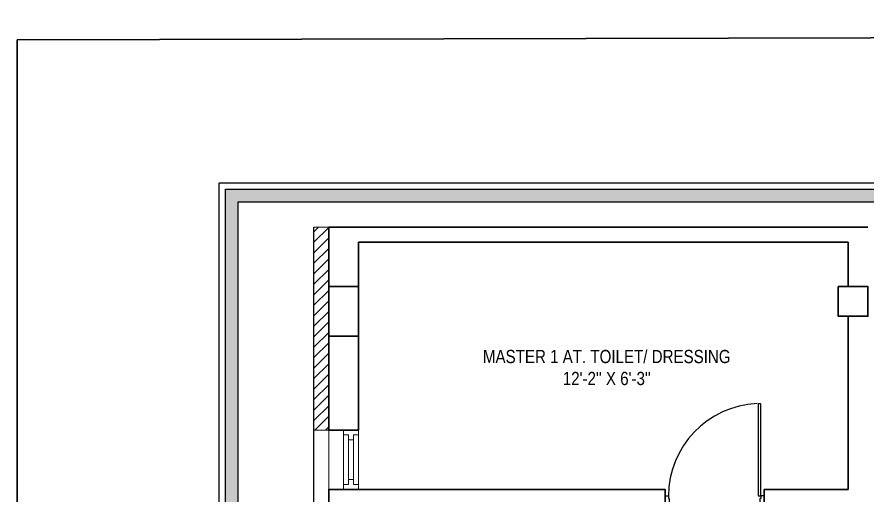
# Model space of a CAD drawing. Header units: millimetres. Extents: x 56222 to 3066687, y -650199 to -121287.
# Drawn here: x 127491.6 to 127749.6, y -185196.2 to -185050.9 of the extents above; entities that cross this region are included whole.
import ezdxf

# ---------------------------------------------------------------- set-up
doc = ezdxf.new("R2010")
doc.units = ezdxf.units.MM
doc.header["$MEASUREMENT"] = 0
doc.layers.add('AR DOOR', color=40, linetype='Continuous')
doc.layers.add('AR ELE-5', color=134, linetype='Continuous')
for name, color, linetype, lineweight in [('COLUMN', 1, 'Continuous', 30), ('FIRST FLOOR', 7, 'Continuous', 9), ('FIRST FLOOR ( DW_RAIL )', 7, 'Continuous', 9), ('FIRST FLOOR ( TEXT )', 7, 'Continuous', 9), ('FIRST FLOOR_( PLine )_', 251, 'Continuous', 30), ('GROUND FLOOR  ( DIM )', 7, 'Continuous', 9), ('NAME PLATE', 7, 'Continuous', 25), ('TILE', 14, 'Continuous', 9)]:
    doc.layers.add(name, color=color, linetype=linetype, lineweight=lineweight)
doc.layers.add('XX~SLAB ( PLINE )', color=251, linetype='Continuous', plot=False)
doc.styles.add('KATHA', font='swissc.ttf')

# ---------------------------------------------------------------- blocks, each defined once
blk = doc.blocks.new('LAYOUT FILE')
at = {"layer": 'NAME PLATE', "true_color": 0xd39e00}
h = blk.add_hatch(color=42, dxfattribs=at)
h.paths.add_polyline_path([(3346889.83, -513806.18), (3346889.83, -514260.7), (3347535.56, -514260.7), (3347535.56, -513806.18)])
h.paths.add_polyline_path([(3346894.36, -513810.71), (3347531.03, -513810.71), (3347531.03, -514256.17), (3346894.36, -514256.17)], flags=16)
at = {"layer": 'NAME PLATE', "color": 42, "true_color": 0xd39e00}
for points in [[(3346887.56, -513803.91), (3347537.83, -513803.91), (3347537.83, -514262.96), (3346887.56, -514262.96)], [(3346889.83, -513806.18), (3347535.56, -513806.18), (3347535.56, -514260.7), (3346889.83, -514260.7)], [(3346894.36, -513810.71), (3347531.03, -513810.71), (3347531.03, -514256.17), (3346894.36, -514256.17)]]:
    blk.add_lwpolyline(points, close=True, dxfattribs=at)
blk = doc.blocks.new('*U18')
for points in [[(0, 0), (0, 1120), (-30, 1120), (-30, 0)], [(40, 0), (0, 0), (0, -30), (-10, -30), (-10, -100), (40, -100)], [(-1160, 0), (-1120, 0), (-1120, -30), (-1110, -30), (-1110, -100), (-1160, -100)]]:
    blk.add_lwpolyline(points, close=True)
at = {"layer": 'AR ELE-5', "linetype": 'ByBlock', "ltscale": 15}
blk.add_arc((2, -1), 1122, 92.373, 179.9653, dxfattribs=at)

msp = doc.modelspace()

# ---------------------------------------------------------------- hatches: boundary and pattern name
at = {"layer": 'GROUND FLOOR  ( DIM )', "transparency": 33554687}
h = msp.add_hatch(dxfattribs=at)
h.set_pattern_fill('ANSI31', color=256, scale=18, style=0)
h.set_pattern_definition([(45, (-10681.7373, -17880.652), (-1.590990258, 1.590990258), [])])
h.paths.add_polyline_path([(127581.62, -185114.7), (127586.12, -185114.7), (127586.12, -185176.2), (127581.62, -185176.2)])

# ---------------------------------------------------------------- linework, layer by layer
at = {"layer": 'COLUMN', "transparency": 33554687}
for points in [[(127586.12, -185132.7), (127595.12, -185132.7), (127595.12, -185147.7), (127586.12, -185147.7)], [(127740.62, -185132.7), (127749.62, -185132.7), (127749.62, -185141.7), (127740.62, -185141.7)]]:
    msp.add_lwpolyline(points, close=True, dxfattribs=at)
at = {"layer": 'FIRST FLOOR', "transparency": 33554687}
for p, q in [((127586.12, -185114.7), (127586.12, -185425.2)), ((127595.12, -185194.2), (127595.12, -185119.2)), ((127595.12, -185119.2), (127740.62, -185119.2)), ((127586.12, -185176.2), (127595.12, -185176.2))]:
    msp.add_line(p, q, dxfattribs=at)
at = {"layer": 'FIRST FLOOR', "ltscale": 0.7, "transparency": 33554687}
msp.add_lwpolyline([(127745.12, -185425.2), (127745.12, -185461.2), (127581.62, -185461.2), (127581.62, -185114.7), (127586.12, -185114.7)], dxfattribs=at)
at = {"layer": 'FIRST FLOOR ( DW_RAIL )', "transparency": 33554687}
msp.add_lwpolyline([(127590.62, -185176.2), (127590.62, -185177.7), (127592.12, -185177.7), (127592.12, -185179.2), (127593.62, -185179.2), (127593.62, -185191.2), (127592.12, -185191.2), (127592.12, -185192.7), (127590.62, -185192.7), (127590.62, -185194.2), (127595.12, -185194.2), (127595.12, -185192.7), (127593.62, -185192.7), (127593.62, -185191.2), (127592.12, -185191.2), (127592.12, -185179.2), (127593.62, -185179.2), (127593.62, -185177.7), (127595.12, -185177.7), (127595.12, -185176.2), (127590.62, -185176.2), (127590.62, -185194.2), (127595.12, -185194.2), (127595.12, -185176.2)], close=True, dxfattribs=at)
at = {"layer": 'FIRST FLOOR_( PLine )_', "transparency": 33554687}
for p, q in [((127749.62, -185114.7), (127586.12, -185114.7)), ((127586.12, -185114.7), (127586.12, -185176.2)), ((127595.12, -185119.2), (127743.62, -185119.2)), ((127595.12, -185176.2), (127595.12, -185119.2)), ((127743.62, -185119.2), (127743.62, -185132.7)), ((127743.62, -185141.7), (127743.62, -185194.2)), ((127586.12, -185176.2), (127595.12, -185176.2)), ((127743.62, -185194.2), (127718.12, -185194.2)), ((127718.12, -185194.2), (127718.12, -185198.7))]:
    msp.add_line(p, q, dxfattribs=at)
msp.add_lwpolyline([(127595.12, -185198.7), (127688.12, -185198.7), (127688.12, -185194.2), (127586.12, -185194.2), (127586.12, -185198.7)], dxfattribs=at)
at = {"layer": 'GROUND FLOOR  ( DIM )', "transparency": 33554687}
msp.add_lwpolyline([(127586.12, -185114.7), (127581.62, -185114.7), (127581.62, -185176.2), (127595.12, -185176.2)], dxfattribs=at)
msp.add_lwpolyline([(127581.62, -185114.7), (127586.12, -185114.7), (127586.12, -185176.2), (127581.62, -185176.2)], close=True, dxfattribs=at)
at = {"layer": 'TILE', "color": 3, "lineweight": 30}
msp.add_lwpolyline([(127491.58, -185057.82), (130425.3, -185050.92), (130425.3, -185611.1), (127491.58, -185617.99)], close=True, dxfattribs=at)
at = {"layer": 'XX~SLAB ( PLINE )', "transparency": 33554687}
msp.add_lwpolyline([(127829.95, -185115.01), (127986.62, -185115.2), (127986.62, -185425.2), (127977.62, -185425.2), (127957.82, -185425.2), (127917.48, -185425.2), (127892.12, -185425.2), (127749.62, -185425.2), (127749.62, -185461.2), (127581.62, -185461.2), (127581.62, -185114.7)], dxfattribs=at)

# ---------------------------------------------------------------- block references
at = {"layer": 'AR DOOR', "linetype": 'ByBlock', "lineweight": -2, "transparency": 33554687, "extrusion": (0, 0, -1), "xscale": -0.02500000000004329, "yscale": 0.02500000000004329, "zscale": -0.02500000000004329}
msp.add_blockref('*U18', (-127717.12, -185196.2), dxfattribs=at)
at = {"layer": 'NAME PLATE', "lineweight": 0, "transparency": 33554687, "xscale": 0.8412872637720239, "yscale": 0.8412872637720239, "zscale": 0.8412872637720239}
msp.add_blockref('LAYOUT FILE', (-2688140.98, 247155.44, 0.11), dxfattribs=at)

# ---------------------------------------------------------------- texts
at = {"layer": 'FIRST FLOOR ( TEXT )', "transparency": 33554687, "insert": (127670.41, -185157.26), "char_height": 4, "attachment_point": 5, "style": 'KATHA'}
msp.add_mtext("MASTER 1 AT. TOILET/ DRESSING\\P12'-2'' X 6'-3''", dxfattribs=at)

doc.saveas('drawing.dxf')
